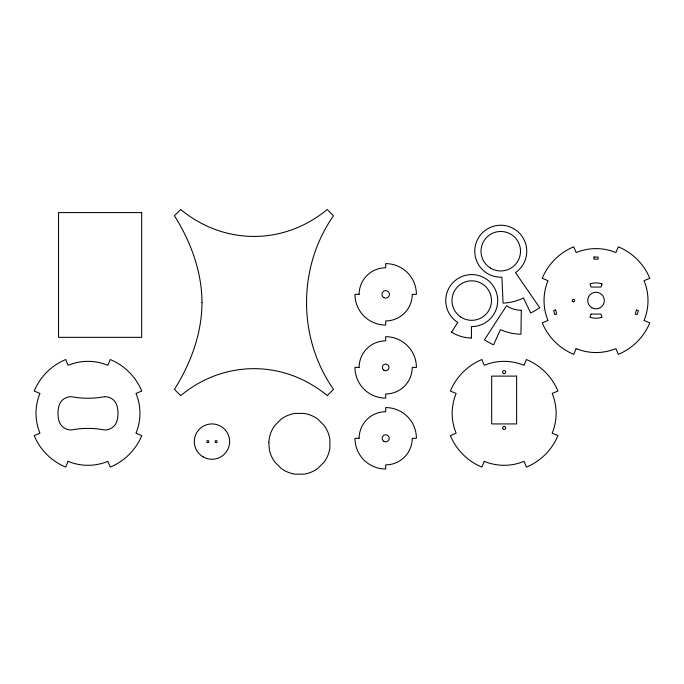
<?xml version="1.0" encoding="UTF-8"?>
<svg xmlns="http://www.w3.org/2000/svg" width="684" height="684" viewBox="0 0 684 684"><rect width="100%" height="100%" fill="white"/><g stroke="black" fill="none" stroke-linecap="round" stroke-linejoin="round"><path stroke-width="1.03" d="M471.404 337.99L471.49 326.559A25.983 25.983 0 0 0 496.336 292.205A25.983 25.983 0 0 0 455.689 280.124A25.983 25.983 0 0 0 457.741 322.472L451.585 332.108M471.404 338.05A38.287 38.287 0 0 1 451.568 332.133M521.302 310.305L520.943 334.211A51.975 51.975 0 0 1 500.372 329.628L493.609 344.83A68.605 68.605 0 0 1 484.452 339.845L506.476 305.808A28.07 28.07 0 0 0 521.302 310.305M268.812 442.274L269.368 449.764A31.165 31.165 0 0 0 274.823 462.076L281.192 468.437A31.353 31.353 0 0 0 294.992 474.157L303.987 474.157A31.344 31.344 0 0 0 317.786 468.437L324.148 462.076A31.327 31.327 0 0 0 329.859 448.276L329.868 439.282A31.327 31.327 0 0 0 324.148 425.482L317.786 419.112A31.344 31.344 0 0 0 303.987 413.401L294.984 413.401A31.353 31.353 0 0 0 281.192 419.121L274.823 425.482A31.165 31.165 0 0 0 269.368 437.794L268.812 442.274M201.994 302.55C201.883 333.441 190.793 363.443 174.429 389.333L180.696 395.6C224.087 359.69 283.851 359.69 327.243 395.6L333.51 389.333C297.566 338.11 297.566 266.991 333.51 215.768L327.243 209.492C283.851 245.402 224.087 245.402 180.696 209.492L174.429 215.768C190.793 241.657 201.883 271.659 201.994 302.55M594.003 257.004L593.943 259.082L598.098 259.193L598.158 257.116L594.003 257.004M636.471 310.023L635.214 313.99L637.197 314.614L638.454 310.656L636.471 310.023M591.104 314.084L589.976 317.179A17.673 17.673 0 0 0 602.065 317.179L600.937 314.084L591.104 314.084M602.065 283.963L600.937 287.058L591.104 287.058L589.976 283.963A17.673 17.673 0 0 1 602.065 283.963M68.092 461.341L65.707 467.104A58.208 58.208 0 0 1 34.2 435.597L39.963 433.211A51.975 51.975 0 0 1 39.963 393.437L34.2 391.051A58.208 58.208 0 0 1 65.707 359.545L68.092 365.307A51.975 51.975 0 0 1 107.867 365.307L110.252 359.545A58.208 58.208 0 0 1 141.759 391.051L135.996 393.437A51.975 51.975 0 0 1 135.996 433.211L141.759 435.597A58.208 58.208 0 0 1 110.252 467.104L107.867 461.341A51.975 51.975 0 0 1 68.092 461.341M484.255 461.341L481.869 467.104A58.208 58.208 0 0 1 450.371 435.597L456.134 433.211A51.975 51.975 0 0 1 456.134 393.437L450.371 391.051A58.208 58.208 0 0 1 481.869 359.545L484.255 365.307A51.975 51.975 0 0 1 524.038 365.307L526.423 359.545A58.208 58.208 0 0 1 557.93 391.051L552.168 393.437A51.975 51.975 0 0 1 552.168 433.211L557.93 435.597A58.208 58.208 0 0 1 526.423 467.104L524.038 461.341A51.975 51.975 0 0 1 484.255 461.341M576.133 348.592L573.748 354.355A58.208 58.208 0 0 1 542.241 322.848L548.004 320.463A51.975 51.975 0 0 1 548.004 280.679L542.241 278.294A58.208 58.208 0 0 1 573.748 246.796L576.133 252.558A51.975 51.975 0 0 1 615.908 252.558L618.293 246.796A58.208 58.208 0 0 1 649.8 278.294L644.037 280.679A51.975 51.975 0 0 1 644.037 320.463L649.8 322.848A58.208 58.208 0 0 1 618.293 354.355L615.908 348.592A51.975 51.975 0 0 1 576.133 348.592M555.682 309.997L553.664 310.51L554.698 314.537L556.716 314.024L555.682 309.997M104.447 396.694L103.891 396.797A88.193 88.193 0 0 1 72.068 396.805L70.948 396.694A12.474 12.474 0 0 0 58.833 406.211A30.011 30.011 0 0 0 58.833 420.438A12.474 12.474 0 0 0 70.948 429.954L72.068 429.851A88.193 88.193 0 0 1 103.891 429.843L105.011 429.954A12.474 12.474 0 0 0 117.135 420.438A30.011 30.011 0 0 0 117.135 406.211A12.474 12.474 0 0 0 105.011 396.694L104.447 396.694M141.691 212.596L58.533 212.596L58.533 337.34L141.691 337.34L141.691 212.596M359.117 294.351L354.962 294.351A30.72 30.72 0 0 0 385.682 325.071L385.682 320.916A26.565 26.565 0 0 0 412.247 294.351L416.411 294.351A30.72 30.72 0 0 0 385.682 263.622L385.682 267.786A26.565 26.565 0 0 0 359.117 294.351M359.117 367.411L354.962 367.411A30.72 30.72 0 0 0 385.682 398.131L385.682 393.975A26.565 26.565 0 0 0 412.247 367.411L416.411 367.411A30.72 30.72 0 0 0 385.682 336.682L385.682 340.846A26.565 26.565 0 0 0 359.117 367.411M516.625 376.114L491.676 376.114L491.676 423.926L516.625 423.926L516.625 376.114M359.117 438.307L354.962 438.307A30.72 30.72 0 0 0 385.682 469.027L385.682 464.872A26.565 26.565 0 0 0 412.247 438.307L416.411 438.307A30.72 30.72 0 0 0 385.682 407.578L385.682 411.742A26.565 26.565 0 0 0 359.117 438.307M539.702 307.706L515.514 272.617A25.983 25.983 0 0 0 516.078 230.226A25.983 25.983 0 0 0 475.884 243.709A25.983 25.983 0 0 0 501.911 277.182L503.065 303.14A51.975 51.975 0 0 0 523.44 297.985L530.69 312.956A68.605 68.605 0 0 0 539.702 307.706M572.799 301.653A1.248 1.248 0 0 0 574.663 300.575A1.248 1.248 0 0 0 572.799 299.489A1.248 1.248 0 0 0 572.799 301.653M591.865 307.774A8.319 8.319 0 0 0 604.34 300.575A8.319 8.319 0 0 0 591.865 293.368A8.319 8.319 0 0 0 591.865 307.774M490.505 268.094A19.751 19.751 0 0 0 520.507 251.661A19.751 19.751 0 0 0 491.274 233.894A19.751 19.751 0 0 0 490.505 268.094M460.785 317.017A19.751 19.751 0 0 0 491.437 301.824A19.751 19.751 0 0 0 462.965 282.877A19.751 19.751 0 0 0 460.785 317.017M203.139 456.895A17.673 17.673 0 0 0 229.644 441.599A17.673 17.673 0 0 0 203.139 426.294A17.673 17.673 0 0 0 203.139 456.895M383.921 441.368A3.531 3.531 0 0 0 389.222 438.307A3.531 3.531 0 0 0 383.921 435.246A3.531 3.531 0 0 0 383.921 441.368M383.818 370.164A3.326 3.326 0 0 0 388.999 367.641A3.326 3.326 0 0 0 384.228 364.418A3.326 3.326 0 0 0 383.818 370.164M383.809 297.591A3.745 3.745 0 0 0 389.427 294.351A3.745 3.745 0 0 0 383.809 291.11A3.745 3.745 0 0 0 383.809 297.591M503.373 429.244A1.556 1.556 0 0 0 505.707 427.893A1.556 1.556 0 0 0 503.373 426.542A1.556 1.556 0 0 0 503.373 429.244M215.614 442.497A1.043 1.043 0 0 0 217.17 441.599A1.043 1.043 0 0 0 215.614 440.693A1.043 1.043 0 0 0 215.614 442.497M207.295 442.497A1.043 1.043 0 0 0 208.859 441.599A1.043 1.043 0 0 0 207.295 440.693A1.043 1.043 0 0 0 207.295 442.497M503.373 373.498A1.556 1.556 0 0 0 505.707 372.147A1.556 1.556 0 0 0 503.373 370.796A1.556 1.556 0 0 0 503.373 373.498"/></g></svg>
